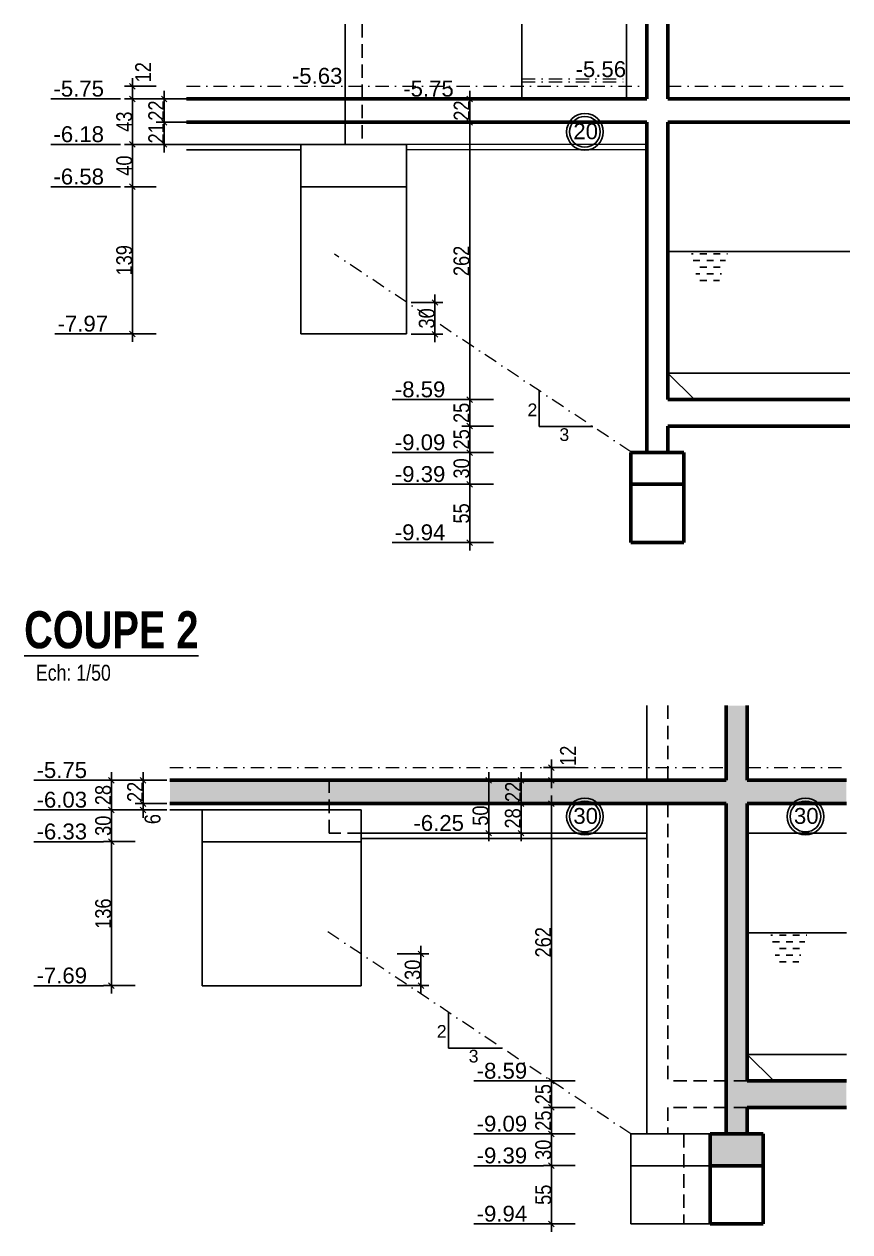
# Model space of a CAD drawing. Header units: centimetres. Extents: x -4990 to 114398, y -61489 to -12305.
# Drawn here: x 44512 to 45293, y -35748 to -34608 of the extents above; entities that cross this region are included whole.
import ezdxf
from ezdxf.enums import TextEntityAlignment as Align

# ---------------------------------------------------------------- set-up
doc = ezdxf.new("R2010")
doc.units = ezdxf.units.CM
doc.header["$LTSCALE"] = 0.5
doc.linetypes.add('CACHEX2', pattern=[19.05, 12.7, -6.35])
doc.linetypes.add('TIRETPTX2', pattern=[50.8, 25.4, -12.7, 0, -12.7])
doc.layers.get('DEFPOINTS').update_dxf_attribs({"linetype": 'CONTINUOUS'})
for name, color, linetype in [('01_cote_gen', 4, 'CONTINUOUS'), ('01_linteaux', 2, 'CONTINUOUS'), ('01_poch_murs', 253, 'CONTINUOUS'), ('01_texte', 230, 'CONTINUOUS'), ('AA_COTES', 2, 'CONTINUOUS')]:
    doc.layers.add(name, color=color, linetype=linetype)
doc.layers.add('01_murs_coup', color=5, linetype='CONTINUOUS', lineweight=60)
doc.layers.add('01_tram_axes', color=2, linetype='TIRETPTX2', lineweight=9)
doc.styles.add('ARIAL', font='arial.ttf')
doc.styles.add('impact', font='impact.ttf')
doc.styles.add('MATTE_TXT', font='arial.ttf')
doc.styles.add('STYLE2', font='ARIALN.TTF')
doc.dimstyles.new('JB50', dxfattribs={"dimscale": 0.1, "dimtxt": 150, "dimasz": 15, "dimexe": 0.1, "dimexo": 0.1, "dimgap": 0.09, "dimtad": 1, "dimdec": 1, "dimdsep": 46, "dimtxsty": 'STYLE2', "dimblk1": 'BOND_G', "dimblk2": 'BOND_D', "dimsah": 1, "dimcen": 1.5, "dimdle": 0.01, "dimse1": 1, "dimse2": 1, "dimclrd": 4, "dimclre": 2, "dimclrt": 6, "dimazin": 2, "dimtfac": 2.333333, "dimtdec": 1, "dimtix": 1, "dimtmove": 2, "dimatfit": 3, "dimldrblk": 'BOND_G', "dimfxl": 1, "dimtolj": 1, "dimtzin": 0, "dimarcsym": 0})

# ---------------------------------------------------------------- blocks, each defined once
blk = doc.blocks.new('BOND_G')
at = {"layer": 'AA_COTES', "color": 0}
for p, q in [((0, -5), (0, 15)), ((5, 0), (-5, 0)), ((1.77, 1.77), (-1.77, -1.77))]:
    blk.add_line(p, q, dxfattribs=at)
blk = doc.blocks.new('BOND_D')
at = {"layer": 'AA_COTES', "color": 0}
for p, q in [((5, 0), (-5, 0)), ((-1.77, -1.77), (1.77, 1.77)), ((0, 5), (0, -15))]:
    blk.add_line(p, q, dxfattribs=at)
blk = doc.blocks.new('*D3839')
at = {"layer": '01_cote_gen', "color": 4, "lineweight": -2, "transparency": 16777216}
blk.add_line((44624.6, -35342.3), (44624.6, -35323.3), dxfattribs=at)
at = {"layer": 'DEFPOINTS', "color": 0}
for p in [(44624.6, -35321.8), (44649.8, -35321.8), (44649.8, -35343.8)]:
    blk.add_point(p, dxfattribs=at)
at = {"layer": '01_cote_gen', "color": 4, "lineweight": -2, "transparency": 16777216, "xscale": 1.5, "yscale": 1.5, "zscale": 1.5}
for name, p, rotation in [('BOND_D', (44624.6, -35321.8), 90), ('BOND_G', (44624.6, -35343.8), 270)]:
    blk.add_blockref(name, p, dxfattribs=dict(at, rotation=rotation))
at = {"layer": '01_cote_gen', "color": 6, "transparency": 16777216, "insert": (44617, -35332.8), "char_height": 15, "attachment_point": 5, "rotation": 90, "style": 'STYLE2'}
blk.add_mtext('\\A1;22', dxfattribs=at)
blk = doc.blocks.new('*D3840')
at = {"layer": '01_cote_gen', "color": 4, "lineweight": -2, "transparency": 16777216}
blk.add_line((44624.6, -35348.3), (44624.6, -35345.3), dxfattribs=at)
at = {"layer": 'DEFPOINTS', "color": 0}
for p in [(44624.6, -35343.8), (44656.3, -35343.8), (44656.3, -35349.8)]:
    blk.add_point(p, dxfattribs=at)
at = {"layer": '01_cote_gen', "color": 4, "lineweight": -2, "transparency": 16777216, "xscale": 1.5, "yscale": 1.5, "zscale": 1.5}
for name, p, rotation in [('BOND_D', (44624.6, -35343.8), 90), ('BOND_G', (44624.6, -35349.8), 270)]:
    blk.add_blockref(name, p, dxfattribs=dict(at, rotation=rotation))
at = {"layer": '01_cote_gen', "color": 6, "transparency": 16777216, "insert": (44633.6, -35358.5), "char_height": 15, "attachment_point": 5, "rotation": 90, "style": 'STYLE2'}
blk.add_mtext('\\A1;6', dxfattribs=at)
blk = doc.blocks.new('*D3841')
at = {"layer": '01_cote_gen', "color": 4, "lineweight": -2, "transparency": 16777216}
blk.add_line((44594.6, -35348.3), (44594.6, -35323.3), dxfattribs=at)
at = {"layer": 'DEFPOINTS', "color": 0}
for p in [(44594.6, -35321.8), (44670, -35321.8), (44665.2, -35349.8)]:
    blk.add_point(p, dxfattribs=at)
at = {"layer": '01_cote_gen', "color": 4, "lineweight": -2, "transparency": 16777216, "xscale": 1.5, "yscale": 1.5, "zscale": 1.5}
for name, p, rotation in [('BOND_D', (44594.6, -35321.8), 90), ('BOND_G', (44594.6, -35349.8), 270)]:
    blk.add_blockref(name, p, dxfattribs=dict(at, rotation=rotation))
at = {"layer": '01_cote_gen', "color": 6, "transparency": 16777216, "insert": (44586.9, -35335.8), "char_height": 15, "attachment_point": 5, "rotation": 90, "style": 'STYLE2'}
blk.add_mtext('\\A1;28', dxfattribs=at)
blk = doc.blocks.new('*D3842')
at = {"layer": '01_cote_gen', "color": 4, "lineweight": -2, "transparency": 16777216}
blk.add_line((44594.6, -35378.3), (44594.6, -35351.3), dxfattribs=at)
at = {"layer": 'DEFPOINTS', "color": 0}
for p in [(44594.6, -35349.8), (44701.7, -35349.8), (44692.7, -35379.8)]:
    blk.add_point(p, dxfattribs=at)
at = {"layer": '01_cote_gen', "color": 4, "lineweight": -2, "transparency": 16777216, "xscale": 1.5, "yscale": 1.5, "zscale": 1.5}
for name, p, rotation in [('BOND_D', (44594.6, -35349.8), 90), ('BOND_G', (44594.6, -35379.8), 270)]:
    blk.add_blockref(name, p, dxfattribs=dict(at, rotation=rotation))
at = {"layer": '01_cote_gen', "color": 6, "transparency": 16777216, "insert": (44586.9, -35364.8), "char_height": 15, "attachment_point": 5, "rotation": 90, "style": 'STYLE2'}
blk.add_mtext('\\A1;30', dxfattribs=at)
blk = doc.blocks.new('*D3843')
at = {"layer": '01_cote_gen', "color": 4, "lineweight": -2, "transparency": 16777216}
blk.add_line((45010.5, -35654.3), (45010.5, -35632.3), dxfattribs=at)
at = {"layer": 'DEFPOINTS', "color": 0}
for p in [(45010.5, -35630.8), (45033, -35630.8), (45033, -35655.8)]:
    blk.add_point(p, dxfattribs=at)
at = {"layer": '01_cote_gen', "color": 4, "lineweight": -2, "transparency": 16777216, "xscale": 1.5, "yscale": 1.5, "zscale": 1.5}
for name, p, rotation in [('BOND_D', (45010.5, -35630.8), 90), ('BOND_G', (45010.5, -35655.8), 270)]:
    blk.add_blockref(name, p, dxfattribs=dict(at, rotation=rotation))
at = {"layer": '01_cote_gen', "color": 6, "transparency": 16777216, "insert": (45002.8, -35643.3), "char_height": 15, "attachment_point": 5, "rotation": 90, "style": 'STYLE2'}
blk.add_mtext('\\A1;25', dxfattribs=at)
blk = doc.blocks.new('*D3844')
at = {"layer": '01_cote_gen', "color": 4, "lineweight": -2, "transparency": 16777216}
blk.add_line((45010.5, -35629.3), (45010.5, -35607.3), dxfattribs=at)
at = {"layer": 'DEFPOINTS', "color": 0}
for p in [(45010.5, -35605.8), (45024.6, -35605.8), (45024.6, -35630.8)]:
    blk.add_point(p, dxfattribs=at)
at = {"layer": '01_cote_gen', "color": 4, "lineweight": -2, "transparency": 16777216, "xscale": 1.5, "yscale": 1.5, "zscale": 1.5}
for name, p, rotation in [('BOND_D', (45010.5, -35605.8), 90), ('BOND_G', (45010.5, -35630.8), 270)]:
    blk.add_blockref(name, p, dxfattribs=dict(at, rotation=rotation))
at = {"layer": '01_cote_gen', "color": 6, "transparency": 16777216, "insert": (45002.8, -35618.3), "char_height": 15, "attachment_point": 5, "rotation": 90, "style": 'STYLE2'}
blk.add_mtext('\\A1;25', dxfattribs=at)
blk = doc.blocks.new('*D3845')
at = {"layer": '01_cote_gen', "color": 4, "lineweight": -2, "transparency": 16777216}
blk.add_line((45010.5, -35604.3), (45010.5, -35345.3), dxfattribs=at)
at = {"layer": 'DEFPOINTS', "color": 0}
for p in [(45010.5, -35343.8), (45138, -35343.8), (45033, -35605.8)]:
    blk.add_point(p, dxfattribs=at)
at = {"layer": '01_cote_gen', "color": 4, "lineweight": -2, "transparency": 16777216, "xscale": 1.5, "yscale": 1.5, "zscale": 1.5}
for name, p, rotation in [('BOND_D', (45010.5, -35343.8), 90), ('BOND_G', (45010.5, -35605.8), 270)]:
    blk.add_blockref(name, p, dxfattribs=dict(at, rotation=rotation))
at = {"layer": '01_cote_gen', "color": 6, "transparency": 16777216, "insert": (45002.8, -35474.8), "char_height": 15, "attachment_point": 5, "rotation": 90, "style": 'STYLE2'}
blk.add_mtext('\\A1;262', dxfattribs=at)
blk = doc.blocks.new('*D3846')
at = {"layer": '01_cote_gen', "color": 4, "lineweight": -2, "transparency": 16777216}
blk.add_line((45010.5, -35320.3), (45010.5, -35311.3), dxfattribs=at)
at = {"layer": 'DEFPOINTS', "color": 0}
for p in [(45010.5, -35309.8), (45036.1, -35309.8), (45033, -35321.8)]:
    blk.add_point(p, dxfattribs=at)
at = {"layer": '01_cote_gen', "color": 4, "lineweight": -2, "transparency": 16777216, "xscale": 1.5, "yscale": 1.5, "zscale": 1.5}
for name, p, rotation in [('BOND_D', (45010.5, -35309.8), 90), ('BOND_G', (45010.5, -35321.8), 270)]:
    blk.add_blockref(name, p, dxfattribs=dict(at, rotation=rotation))
at = {"layer": '01_cote_gen', "color": 6, "transparency": 16777216, "insert": (45026.1, -35298.7), "char_height": 15, "attachment_point": 5, "rotation": 90, "style": 'STYLE2'}
blk.add_mtext('\\A1;12', dxfattribs=at)
blk = doc.blocks.new('*D3847')
at = {"layer": '01_cote_gen', "color": 4, "lineweight": -2, "transparency": 16777216}
blk.add_line((44951.2, -35370.3), (44951.2, -35323.3), dxfattribs=at)
at = {"layer": 'DEFPOINTS', "color": 0}
for p in [(44951.2, -35321.8), (44953.8, -35321.8), (44953.8, -35371.8)]:
    blk.add_point(p, dxfattribs=at)
at = {"layer": '01_cote_gen', "color": 4, "lineweight": -2, "transparency": 16777216, "xscale": 1.5, "yscale": 1.5, "zscale": 1.5}
for name, p, rotation in [('BOND_D', (44951.2, -35321.8), 90), ('BOND_G', (44951.2, -35371.8), 270)]:
    blk.add_blockref(name, p, dxfattribs=dict(at, rotation=rotation))
at = {"layer": '01_cote_gen', "color": 6, "transparency": 16777216, "insert": (44943.5, -35355.2), "char_height": 15, "attachment_point": 5, "rotation": 90, "style": 'STYLE2'}
blk.add_mtext('\\A1;50', dxfattribs=at)
blk = doc.blocks.new('*D3848')
at = {"layer": '01_cote_gen', "color": 4, "lineweight": -2, "transparency": 16777216}
blk.add_line((44981.8, -35370.3), (44981.8, -35345.3), dxfattribs=at)
at = {"layer": 'DEFPOINTS', "color": 0}
for p in [(44981.8, -35343.8), (45003.2, -35343.8), (45003.2, -35371.8)]:
    blk.add_point(p, dxfattribs=at)
at = {"layer": '01_cote_gen', "color": 4, "lineweight": -2, "transparency": 16777216, "xscale": 1.5, "yscale": 1.5, "zscale": 1.5}
for name, p, rotation in [('BOND_D', (44981.8, -35343.8), 90), ('BOND_G', (44981.8, -35371.8), 270)]:
    blk.add_blockref(name, p, dxfattribs=dict(at, rotation=rotation))
at = {"layer": '01_cote_gen', "color": 6, "transparency": 16777216, "insert": (44974.1, -35357.8), "char_height": 15, "attachment_point": 5, "rotation": 90, "style": 'STYLE2'}
blk.add_mtext('\\A1;28', dxfattribs=at)
blk = doc.blocks.new('*D3849')
at = {"layer": '01_cote_gen', "color": 4, "lineweight": -2, "transparency": 16777216}
blk.add_line((44981.8, -35342.3), (44981.8, -35323.3), dxfattribs=at)
at = {"layer": 'DEFPOINTS', "color": 0}
for p in [(44981.8, -35321.8), (44989.3, -35321.8), (44989.3, -35343.8)]:
    blk.add_point(p, dxfattribs=at)
at = {"layer": '01_cote_gen', "color": 4, "lineweight": -2, "transparency": 16777216, "xscale": 1.5, "yscale": 1.5, "zscale": 1.5}
for name, p, rotation in [('BOND_D', (44981.8, -35321.8), 90), ('BOND_G', (44981.8, -35343.8), 270)]:
    blk.add_blockref(name, p, dxfattribs=dict(at, rotation=rotation))
at = {"layer": '01_cote_gen', "color": 6, "transparency": 16777216, "insert": (44974.2, -35332.8), "char_height": 15, "attachment_point": 5, "rotation": 90, "style": 'STYLE2'}
blk.add_mtext('\\A1;22', dxfattribs=at)
blk = doc.blocks.new('*D3850')
at = {"layer": '01_cote_gen', "color": 4, "lineweight": -2, "transparency": 16777216}
blk.add_line((45010.5, -35739.3), (45010.5, -35687.3), dxfattribs=at)
at = {"layer": 'DEFPOINTS', "color": 0}
for p in [(45010.5, -35685.8), (45026.5, -35685.8), (45026.5, -35740.8)]:
    blk.add_point(p, dxfattribs=at)
at = {"layer": '01_cote_gen', "color": 4, "lineweight": -2, "transparency": 16777216, "xscale": 1.5, "yscale": 1.5, "zscale": 1.5}
for name, p, rotation in [('BOND_D', (45010.5, -35685.8), 90), ('BOND_G', (45010.5, -35740.8), 270)]:
    blk.add_blockref(name, p, dxfattribs=dict(at, rotation=rotation))
at = {"layer": '01_cote_gen', "color": 6, "transparency": 16777216, "insert": (45002.9, -35713.3), "char_height": 15, "attachment_point": 5, "rotation": 90, "style": 'STYLE2'}
blk.add_mtext('\\A1;55', dxfattribs=at)
blk = doc.blocks.new('*D3851')
at = {"layer": '01_cote_gen', "color": 4, "lineweight": -2, "transparency": 16777216}
blk.add_line((45010.5, -35684.3), (45010.5, -35657.3), dxfattribs=at)
at = {"layer": 'DEFPOINTS', "color": 0}
for p in [(45010.5, -35655.8), (45033, -35655.8), (45033, -35685.8)]:
    blk.add_point(p, dxfattribs=at)
at = {"layer": '01_cote_gen', "color": 4, "lineweight": -2, "transparency": 16777216, "xscale": 1.5, "yscale": 1.5, "zscale": 1.5}
for name, p, rotation in [('BOND_D', (45010.5, -35655.8), 90), ('BOND_G', (45010.5, -35685.8), 270)]:
    blk.add_blockref(name, p, dxfattribs=dict(at, rotation=rotation))
at = {"layer": '01_cote_gen', "color": 6, "transparency": 16777216, "insert": (45002.8, -35670.8), "char_height": 15, "attachment_point": 5, "rotation": 90, "style": 'STYLE2'}
blk.add_mtext('\\A1;30', dxfattribs=at)
blk = doc.blocks.new('*D3852')
at = {"layer": '01_cote_gen', "color": 4, "lineweight": -2, "transparency": 16777216}
blk.add_line((44933.2, -35010.8), (44933.2, -34988.8), dxfattribs=at)
at = {"layer": 'DEFPOINTS', "color": 0}
for p in [(44933.2, -34987.3), (44955.7, -34987.3), (44962.4, -35012.3)]:
    blk.add_point(p, dxfattribs=at)
at = {"layer": '01_cote_gen', "color": 4, "lineweight": -2, "transparency": 16777216, "xscale": 1.5, "yscale": 1.5, "zscale": 1.5}
for name, p, rotation in [('BOND_D', (44933.2, -34987.3), 90), ('BOND_G', (44933.2, -35012.3), 270)]:
    blk.add_blockref(name, p, dxfattribs=dict(at, rotation=rotation))
at = {"layer": '01_cote_gen', "color": 6, "transparency": 16777216, "insert": (44925.5, -34999.8), "char_height": 15, "attachment_point": 5, "rotation": 90, "style": 'STYLE2'}
blk.add_mtext('\\A1;25', dxfattribs=at)
blk = doc.blocks.new('*D3853')
at = {"layer": '01_cote_gen', "color": 4, "lineweight": -2, "transparency": 16777216}
blk.add_line((44933.2, -34985.8), (44933.2, -34963.8), dxfattribs=at)
at = {"layer": 'DEFPOINTS', "color": 0}
for p in [(44933.2, -34962.3), (44947.3, -34962.3), (44947.3, -34987.3)]:
    blk.add_point(p, dxfattribs=at)
at = {"layer": '01_cote_gen', "color": 4, "lineweight": -2, "transparency": 16777216, "xscale": 1.5, "yscale": 1.5, "zscale": 1.5}
for name, p, rotation in [('BOND_D', (44933.2, -34962.3), 90), ('BOND_G', (44933.2, -34987.3), 270)]:
    blk.add_blockref(name, p, dxfattribs=dict(at, rotation=rotation))
at = {"layer": '01_cote_gen', "color": 6, "transparency": 16777216, "insert": (44925.5, -34974.8), "char_height": 15, "attachment_point": 5, "rotation": 90, "style": 'STYLE2'}
blk.add_mtext('\\A1;25', dxfattribs=at)
blk = doc.blocks.new('*D3854')
at = {"layer": '01_cote_gen', "color": 4, "lineweight": -2, "transparency": 16777216}
blk.add_line((44933.2, -34960.8), (44933.2, -34701.8), dxfattribs=at)
at = {"layer": 'DEFPOINTS', "color": 0}
for p in [(44933.2, -34700.3), (44955.7, -34700.3), (44955.7, -34962.3)]:
    blk.add_point(p, dxfattribs=at)
at = {"layer": '01_cote_gen', "color": 4, "lineweight": -2, "transparency": 16777216, "xscale": 1.5, "yscale": 1.5, "zscale": 1.5}
for name, p, rotation in [('BOND_D', (44933.2, -34700.3), 90), ('BOND_G', (44933.2, -34962.3), 270)]:
    blk.add_blockref(name, p, dxfattribs=dict(at, rotation=rotation))
at = {"layer": '01_cote_gen', "color": 6, "transparency": 16777216, "insert": (44925.5, -34831.3), "char_height": 15, "attachment_point": 5, "rotation": 90, "style": 'STYLE2'}
blk.add_mtext('\\A1;262', dxfattribs=at)
blk = doc.blocks.new('*D3855')
at = {"layer": '01_cote_gen', "color": 4, "lineweight": -2, "transparency": 16777216}
blk.add_line((44933.2, -34698.8), (44933.2, -34679.8), dxfattribs=at)
at = {"layer": 'DEFPOINTS', "color": 0}
for p in [(44933.2, -34678.3), (45085.9, -34678.3), (45010.9, -34700.3)]:
    blk.add_point(p, dxfattribs=at)
at = {"layer": '01_cote_gen', "color": 4, "lineweight": -2, "transparency": 16777216, "xscale": 1.5, "yscale": 1.5, "zscale": 1.5}
for name, p, rotation in [('BOND_D', (44933.2, -34678.3), 90), ('BOND_G', (44933.2, -34700.3), 270)]:
    blk.add_blockref(name, p, dxfattribs=dict(at, rotation=rotation))
at = {"layer": '01_cote_gen', "color": 6, "transparency": 16777216, "insert": (44925.6, -34689.3), "char_height": 15, "attachment_point": 5, "rotation": 90, "style": 'STYLE2'}
blk.add_mtext('\\A1;22', dxfattribs=at)
blk = doc.blocks.new('*D3856')
at = {"layer": '01_cote_gen', "color": 4, "lineweight": -2, "transparency": 16777216}
blk.add_line((44933.2, -35095.8), (44933.2, -35043.8), dxfattribs=at)
at = {"layer": 'DEFPOINTS', "color": 0}
for p in [(44933.2, -35042.3), (44955.7, -35042.3), (44955.7, -35097.3)]:
    blk.add_point(p, dxfattribs=at)
at = {"layer": '01_cote_gen', "color": 4, "lineweight": -2, "transparency": 16777216, "xscale": 1.5, "yscale": 1.5, "zscale": 1.5}
for name, p, rotation in [('BOND_D', (44933.2, -35042.3), 90), ('BOND_G', (44933.2, -35097.3), 270)]:
    blk.add_blockref(name, p, dxfattribs=dict(at, rotation=rotation))
at = {"layer": '01_cote_gen', "color": 6, "transparency": 16777216, "insert": (44925.5, -35069.8), "char_height": 15, "attachment_point": 5, "rotation": 90, "style": 'STYLE2'}
blk.add_mtext('\\A1;55', dxfattribs=at)
blk = doc.blocks.new('*D3857')
at = {"layer": '01_cote_gen', "color": 4, "lineweight": -2, "transparency": 16777216}
blk.add_line((44933.2, -35040.8), (44933.2, -35013.8), dxfattribs=at)
at = {"layer": 'DEFPOINTS', "color": 0}
for p in [(44933.2, -35012.3), (44955.7, -35012.3), (44955.7, -35042.3)]:
    blk.add_point(p, dxfattribs=at)
at = {"layer": '01_cote_gen', "color": 4, "lineweight": -2, "transparency": 16777216, "xscale": 1.5, "yscale": 1.5, "zscale": 1.5}
for name, p, rotation in [('BOND_D', (44933.2, -35012.3), 90), ('BOND_G', (44933.2, -35042.3), 270)]:
    blk.add_blockref(name, p, dxfattribs=dict(at, rotation=rotation))
at = {"layer": '01_cote_gen', "color": 6, "transparency": 16777216, "insert": (44925.5, -35027.3), "char_height": 15, "attachment_point": 5, "rotation": 90, "style": 'STYLE2'}
blk.add_mtext('\\A1;30', dxfattribs=at)
blk = doc.blocks.new('*D3858')
at = {"layer": '01_cote_gen', "color": 4, "lineweight": -2, "transparency": 16777216}
blk.add_line((44900.4, -34872.1), (44900.4, -34899.1), dxfattribs=at)
at = {"layer": 'DEFPOINTS', "color": 0}
for p in [(44873.5, -34870.6), (44873.5, -34900.6), (44900.4, -34900.6)]:
    blk.add_point(p, dxfattribs=at)
at = {"layer": '01_cote_gen', "color": 4, "lineweight": -2, "transparency": 16777216, "xscale": 1.5, "yscale": 1.5, "zscale": 1.5}
for name, p, rotation in [('BOND_G', (44900.4, -34870.6), 90), ('BOND_D', (44900.4, -34900.6), 270)]:
    blk.add_blockref(name, p, dxfattribs=dict(at, rotation=rotation))
at = {"layer": '01_cote_gen', "color": 6, "transparency": 16777216, "insert": (44892.7, -34885.6), "char_height": 15, "attachment_point": 5, "rotation": 90, "style": 'STYLE2'}
blk.add_mtext('\\A1;30', dxfattribs=at)
blk = doc.blocks.new('*D3859')
at = {"layer": '01_cote_gen', "color": 4, "lineweight": -2, "transparency": 16777216}
blk.add_line((44594.6, -35514.3), (44594.6, -35381.3), dxfattribs=at)
at = {"layer": 'DEFPOINTS', "color": 0}
for p in [(44594.6, -35379.8), (44617.1, -35379.8), (44649.8, -35515.8)]:
    blk.add_point(p, dxfattribs=at)
at = {"layer": '01_cote_gen', "color": 4, "lineweight": -2, "transparency": 16777216, "xscale": 1.5, "yscale": 1.5, "zscale": 1.5}
for name, p, rotation in [('BOND_D', (44594.6, -35379.8), 90), ('BOND_G', (44594.6, -35515.8), 270)]:
    blk.add_blockref(name, p, dxfattribs=dict(at, rotation=rotation))
at = {"layer": '01_cote_gen', "color": 6, "transparency": 16777216, "insert": (44586.9, -35447.8), "char_height": 15, "attachment_point": 5, "rotation": 90, "style": 'STYLE2'}
blk.add_mtext('\\A1;136', dxfattribs=at)
blk = doc.blocks.new('*D3860')
at = {"layer": '01_cote_gen', "color": 4, "lineweight": -2, "transparency": 16777216}
blk.add_line((44887.1, -35487.3), (44887.1, -35514.3), dxfattribs=at)
at = {"layer": 'DEFPOINTS', "color": 0}
for p in [(44830.5, -35485.8), (44830.5, -35515.8), (44887.1, -35515.8)]:
    blk.add_point(p, dxfattribs=at)
at = {"layer": '01_cote_gen', "color": 4, "lineweight": -2, "transparency": 16777216, "xscale": 1.5, "yscale": 1.5, "zscale": 1.5}
for name, p, rotation in [('BOND_G', (44887.1, -35485.8), 90), ('BOND_D', (44887.1, -35515.8), 270)]:
    blk.add_blockref(name, p, dxfattribs=dict(at, rotation=rotation))
at = {"layer": '01_cote_gen', "color": 6, "transparency": 16777216, "insert": (44879.4, -35500.8), "char_height": 15, "attachment_point": 5, "rotation": 90, "style": 'STYLE2'}
blk.add_mtext('\\A1;30', dxfattribs=at)
blk = doc.blocks.new('*D3863')
at = {"layer": '01_cote_gen', "color": 4, "lineweight": -2, "transparency": 16777216}
blk.add_line((44644.5, -34719.8), (44644.5, -34701.8), dxfattribs=at)
at = {"layer": 'DEFPOINTS', "color": 0}
for p in [(44644.5, -34700.3), (44695.4, -34700.3), (44695.4, -34721.3)]:
    blk.add_point(p, dxfattribs=at)
at = {"layer": '01_cote_gen', "color": 4, "lineweight": -2, "transparency": 16777216, "xscale": 1.5, "yscale": 1.5, "zscale": 1.5}
for name, p, rotation in [('BOND_D', (44644.5, -34700.3), 90), ('BOND_G', (44644.5, -34721.3), 270)]:
    blk.add_blockref(name, p, dxfattribs=dict(at, rotation=rotation))
at = {"layer": '01_cote_gen', "color": 6, "transparency": 16777216, "insert": (44637, -34710.8), "char_height": 15, "attachment_point": 5, "rotation": 90, "style": 'STYLE2'}
blk.add_mtext('\\A1;21', dxfattribs=at)
blk = doc.blocks.new('*D3864')
at = {"layer": '01_cote_gen', "color": 4, "lineweight": -2, "transparency": 16777216}
blk.add_line((44644.5, -34698.8), (44644.5, -34679.8), dxfattribs=at)
at = {"layer": 'DEFPOINTS', "color": 0}
for p in [(44644.5, -34678.3), (44679.5, -34678.3), (44679.5, -34700.3)]:
    blk.add_point(p, dxfattribs=at)
at = {"layer": '01_cote_gen', "color": 4, "lineweight": -2, "transparency": 16777216, "xscale": 1.5, "yscale": 1.5, "zscale": 1.5}
for name, p, rotation in [('BOND_D', (44644.5, -34678.3), 90), ('BOND_G', (44644.5, -34700.3), 270)]:
    blk.add_blockref(name, p, dxfattribs=dict(at, rotation=rotation))
at = {"layer": '01_cote_gen', "color": 6, "transparency": 16777216, "insert": (44637, -34689.3), "char_height": 15, "attachment_point": 5, "rotation": 90, "style": 'STYLE2'}
blk.add_mtext('\\A1;22', dxfattribs=at)
blk = doc.blocks.new('*D3865')
at = {"layer": '01_cote_gen', "color": 4, "lineweight": -2, "transparency": 16777216}
blk.add_line((44614.4, -34719.8), (44614.4, -34679.8), dxfattribs=at)
at = {"layer": 'DEFPOINTS', "color": 0}
for p in [(44614.4, -34678.3), (44691.3, -34678.3), (44691.3, -34721.3)]:
    blk.add_point(p, dxfattribs=at)
at = {"layer": '01_cote_gen', "color": 4, "lineweight": -2, "transparency": 16777216, "xscale": 1.5, "yscale": 1.5, "zscale": 1.5}
for name, p, rotation in [('BOND_D', (44614.4, -34678.3), 90), ('BOND_G', (44614.4, -34721.3), 270)]:
    blk.add_blockref(name, p, dxfattribs=dict(at, rotation=rotation))
at = {"layer": '01_cote_gen', "color": 6, "transparency": 16777216, "insert": (44606.8, -34699.8), "char_height": 15, "attachment_point": 5, "rotation": 90, "style": 'STYLE2'}
blk.add_mtext('\\A1;43', dxfattribs=at)
blk = doc.blocks.new('*D3866')
at = {"layer": '01_cote_gen', "color": 4, "lineweight": -2, "transparency": 16777216}
blk.add_line((44614.4, -34759.8), (44614.4, -34722.8), dxfattribs=at)
at = {"layer": 'DEFPOINTS', "color": 0}
for p in [(44614.4, -34721.3), (44773.5, -34721.3), (44773.5, -34761.3)]:
    blk.add_point(p, dxfattribs=at)
at = {"layer": '01_cote_gen', "color": 4, "lineweight": -2, "transparency": 16777216, "xscale": 1.5, "yscale": 1.5, "zscale": 1.5}
for name, p, rotation in [('BOND_D', (44614.4, -34721.3), 90), ('BOND_G', (44614.4, -34761.3), 270)]:
    blk.add_blockref(name, p, dxfattribs=dict(at, rotation=rotation))
at = {"layer": '01_cote_gen', "color": 6, "transparency": 16777216, "insert": (44606.8, -34741.3), "char_height": 15, "attachment_point": 5, "rotation": 90, "style": 'STYLE2'}
blk.add_mtext('\\A1;40', dxfattribs=at)
blk = doc.blocks.new('*D3867')
at = {"layer": '01_cote_gen', "color": 4, "lineweight": -2, "transparency": 16777216}
blk.add_line((44614.4, -34898.7), (44614.4, -34762.8), dxfattribs=at)
at = {"layer": 'DEFPOINTS', "color": 0}
for p in [(44614.4, -34761.3), (44773.5, -34761.3), (44773.5, -34900.2)]:
    blk.add_point(p, dxfattribs=at)
at = {"layer": '01_cote_gen', "color": 4, "lineweight": -2, "transparency": 16777216, "xscale": 1.5, "yscale": 1.5, "zscale": 1.5}
for name, p, rotation in [('BOND_D', (44614.4, -34761.3), 90), ('BOND_G', (44614.4, -34900.2), 270)]:
    blk.add_blockref(name, p, dxfattribs=dict(at, rotation=rotation))
at = {"layer": '01_cote_gen', "color": 6, "transparency": 16777216, "insert": (44606.8, -34830.7), "char_height": 15, "attachment_point": 5, "rotation": 90, "style": 'STYLE2'}
blk.add_mtext('\\A1;139', dxfattribs=at)
blk = doc.blocks.new('*D3868')
at = {"layer": '01_cote_gen', "color": 4, "lineweight": -2, "transparency": 16777216}
blk.add_line((44614.4, -34676.8), (44614.4, -34667.8), dxfattribs=at)
at = {"layer": 'DEFPOINTS', "color": 0}
for p in [(44614.4, -34666.3), (44668.1, -34666.3), (44656.9, -34678.3)]:
    blk.add_point(p, dxfattribs=at)
at = {"layer": '01_cote_gen', "color": 4, "lineweight": -2, "transparency": 16777216, "xscale": 1.5, "yscale": 1.5, "zscale": 1.5}
for name, p, rotation in [('BOND_D', (44614.4, -34666.3), 90), ('BOND_G', (44614.4, -34678.3), 270)]:
    blk.add_blockref(name, p, dxfattribs=dict(at, rotation=rotation))
at = {"layer": '01_cote_gen', "color": 6, "transparency": 16777216, "insert": (44624.6, -34653.1), "char_height": 15, "attachment_point": 5, "rotation": 90, "style": 'STYLE2'}
blk.add_mtext('\\A1;12', dxfattribs=at)

msp = doc.modelspace()

# ---------------------------------------------------------------- hatches: boundary and pattern name
at = {"layer": '01_linteaux'}
h = msp.add_hatch(dxfattribs=at)
h.set_pattern_fill('DASH', color=256, scale=2)
h.set_pattern_definition([(0, (6701.584, -17558.825), (6.35, 6.35), [6.35, -6.35])])
h.paths.add_polyline_path([(45177.5, -34822.269), (45142.412, -34822.269), (45148.26, -34850.411), (45169.103, -34850.411)])
h = msp.add_hatch(dxfattribs=at)
h.set_pattern_fill('DASH', color=256, scale=2)
h.set_pattern_definition([(0, (6776.6173, -18202.379), (6.35, 6.35), [6.35, -6.35])])
h.paths.add_polyline_path([(45252.534, -35465.823), (45217.446, -35465.823), (45223.294, -35493.965), (45244.137, -35493.965)])
at = {"layer": '01_poch_murs', "ltscale": 2}
h = msp.add_hatch(color=256, dxfattribs=at)
h.dxf.hatch_style = 1
h.paths.add_polyline_path([(45210.556, -35655.823), (45160.556, -35655.823), (45160.556, -35685.823), (45210.556, -35685.823)])
h.paths.add_polyline_path([(45289.201, -35630.823), (45289.201, -35321.823), (45195.556, -35321.823), (45195.556, -35251.246), (45175.556, -35251.246), (45175.556, -35321.823), (44649.843, -35321.823), (44649.843, -35343.823), (45175.556, -35343.823), (45175.556, -35655.823), (45195.556, -35655.823), (45195.556, -35630.823)])
h.paths.add_polyline_path([(45289.201, -35605.823), (45289.201, -35343.823), (45195.556, -35343.823), (45195.556, -35605.823)])

# ---------------------------------------------------------------- linework, layer by layer
at = {"layer": '01_linteaux'}
for p, q in [((44815.523, -34607.692), (44815.523, -34721.269)), ((44982.523, -34607.692), (44982.523, -34678.269)), ((45081.523, -34607.692), (45081.523, -34678.269)), ((44773.523, -34721.269), (44665.696, -34721.269)), ((44773.523, -34726.269), (44665.696, -34726.269)), ((44773.523, -34721.269), (44873.523, -34721.269)), ((44773.523, -34721.269), (44773.523, -34900.227)), ((44873.523, -34721.269), (45100.523, -34721.19)), ((44873.523, -34721.269), (44873.523, -34900.227)), ((44873.525, -34726.269), (45100.525, -34726.19)), ((44773.523, -34761.269), (44873.523, -34761.269)), ((45120.523, -34822.269), (45292.505, -34822.269)), ((45169.103, -34850.411), (45169.103, -34850.411)), ((44773.523, -34900.227), (44873.523, -34900.227)), ((45120.523, -34937.269), (45145.523, -34962.269)), ((45292.505, -34937.269), (45120.523, -34937.269)), ((45100.523, -35251.246), (45100.523, -35321.823)), ((45100.523, -35343.823), (45100.523, -35655.823)), ((44649.843, -35349.823), (44680.523, -35349.823)), ((44680.523, -35349.823), (44680.523, -35515.823)), ((44680.523, -35349.823), (44830.523, -35349.823)), ((44830.523, -35349.823), (44830.523, -35379.823)), ((44680.523, -35379.823), (44830.523, -35379.823)), ((44830.523, -35371.823), (45100.523, -35371.823)), ((44830.523, -35376.823), (45100.523, -35376.823)), ((44830.523, -35379.823), (44830.523, -35515.823)), ((45195.556, -35371.823), (45289.201, -35371.823)), ((45195.556, -35465.823), (45289.201, -35465.823)), ((45244.137, -35493.965), (45244.137, -35493.965)), ((44680.523, -35515.823), (44830.523, -35515.823)), ((45195.556, -35580.823), (45220.556, -35605.823)), ((45289.201, -35580.823), (45195.556, -35580.823)), ((45085.523, -35655.823), (45085.523, -35740.823)), ((45085.523, -35655.823), (45160.556, -35655.823)), ((45160.556, -35685.823), (45085.523, -35685.823)), ((45085.523, -35740.823), (45160.556, -35740.823))]:
    msp.add_line(p, q, dxfattribs=at)
at = {"layer": '01_linteaux', "linetype": 'CACHEX2', "ltscale": 2}
for p, q in [((44831.523, -34607.692), (44831.523, -34721.269)), ((45120.523, -35251.246), (45120.523, -35321.823)), ((44800.523, -35371.823), (44800.523, -35321.823)), ((45120.523, -35343.823), (45120.523, -35605.823)), ((44830.523, -35371.823), (44800.523, -35371.823)), ((45195.556, -35605.823), (45120.523, -35605.823)), ((45120.523, -35630.823), (45120.523, -35655.823)), ((45195.556, -35630.823), (45120.523, -35630.823)), ((45135.523, -35655.823), (45135.523, -35740.823))]:
    msp.add_line(p, q, dxfattribs=at)
at = {"layer": '01_murs_coup'}
for p, q in [((45100.523, -34607.692), (45100.523, -34678.269)), ((45120.523, -34678.269), (45120.523, -34607.692)), ((44665.696, -34678.269), (45100.523, -34678.269)), ((45120.523, -34678.269), (45292.505, -34678.269)), ((44665.696, -34700.269), (45100.523, -34700.269)), ((45100.523, -34700.269), (45100.523, -35012.269)), ((45120.523, -34700.269), (45292.505, -34700.269)), ((45120.523, -34700.269), (45120.523, -34962.269)), ((45120.523, -34962.269), (45292.505, -34962.269)), ((45120.523, -34987.269), (45292.505, -34987.269)), ((45120.523, -34987.269), (45120.523, -35012.269)), ((45085.523, -35012.269), (45135.523, -35012.269)), ((45085.523, -35012.269), (45085.523, -35097.269)), ((45135.523, -35012.269), (45135.523, -35097.269)), ((45085.523, -35042.269), (45135.523, -35042.269)), ((45085.523, -35097.269), (45135.523, -35097.269)), ((45175.556, -35251.246), (45175.556, -35321.823)), ((45195.556, -35251.246), (45195.556, -35321.823)), ((44649.843, -35321.823), (45175.556, -35321.823)), ((45195.556, -35321.823), (45289.201, -35321.823)), ((44649.843, -35343.823), (45175.556, -35343.823)), ((45175.556, -35343.823), (45175.556, -35655.823)), ((45195.556, -35343.823), (45289.201, -35343.823)), ((45195.556, -35343.823), (45195.556, -35605.823)), ((45195.556, -35605.823), (45289.201, -35605.823)), ((45195.556, -35630.823), (45289.201, -35630.823)), ((45195.556, -35630.823), (45195.556, -35655.823)), ((45160.556, -35655.823), (45210.556, -35655.823)), ((45160.556, -35655.823), (45160.556, -35740.823)), ((45210.556, -35655.823), (45210.556, -35740.823)), ((45160.556, -35685.823), (45210.556, -35685.823)), ((45160.556, -35740.823), (45210.556, -35740.823))]:
    msp.add_line(p, q, dxfattribs=at)
at = {"layer": '01_texte'}
for p, q in [((44537.308, -34678.269), (44603.078, -34678.269)), ((44537.308, -34721.269), (44603.078, -34721.269)), ((44537.308, -34761.269), (44603.078, -34761.269)), ((44541.178, -34900.227), (44606.949, -34900.227)), ((44998.907, -34953.883), (44998.907, -34987.722)), ((44859.916, -34962.269), (44925.686, -34962.269)), ((44998.907, -34987.722), (45049.665, -34987.722)), ((44859.916, -35012.269), (44925.686, -35012.269)), ((44859.916, -35042.269), (44925.686, -35042.269)), ((44859.916, -35097.269), (44925.686, -35097.269)), ((44521.308, -35321.823), (44587.078, -35321.823)), ((44521.308, -35349.823), (44587.078, -35349.823)), ((44521.308, -35379.823), (44587.078, -35379.823)), ((44521.308, -35515.823), (44587.078, -35515.823)), ((44913.163, -35540.916), (44913.163, -35574.755)), ((44913.163, -35574.755), (44963.921, -35574.755)), ((44937.237, -35605.823), (45003.007, -35605.823)), ((44937.237, -35655.823), (45003.007, -35655.823)), ((44937.237, -35685.823), (45003.007, -35685.823)), ((44937.237, -35740.823), (45003.007, -35740.823))]:
    msp.add_line(p, q, dxfattribs=at)
for centre, radius in [((45042.079, -34709.379), 17.309), ((45042.079, -34709.379), 14.533), ((45042.079, -35356.033), 17.309), ((45042.079, -35356.033), 14.533), ((45250.577, -35356.033), 17.309), ((45250.577, -35356.033), 14.533)]:
    msp.add_circle(centre, radius, dxfattribs=at)
at = {"layer": '01_tram_axes'}
for p, q in [((44982.523, -34659.269), (45081.523, -34659.269)), ((44982.523, -34662.269), (45081.523, -34662.269)), ((44665.696, -34666.269), (45100.523, -34666.269)), ((45120.523, -34666.269), (45292.505, -34666.269)), ((45085.523, -35011.627), (44805.336, -34824.836)), ((44649.843, -35309.823), (45175.556, -35309.823)), ((45195.556, -35309.823), (45289.201, -35309.823)), ((45085.523, -35655.823), (44797.772, -35463.989))]:
    msp.add_line(p, q, dxfattribs=at)

# ---------------------------------------------------------------- texts
at = {"layer": '01_texte', "style": 'ARIAL'}
for s, height, p in [('-5.63', 15, (44765.186, -34663.971)), ('-5.56', 15, (45033.273, -34657.688)), ('-5.75', 15, (44539.851, -34676.109)), ('-5.75', 15, (44870.4, -34676.109)), ('-6.18', 15, (44539.851, -34719.109)), ('20', 15, (45031.162, -34716.337)), ('-6.58', 15, (44539.851, -34759.109)), ('-7.97', 15, (44543.722, -34898.067)), ('-8.59', 15, (44862.459, -34960.109)), ('2', 12, (44987.843, -34977.98)), ('3', 12, (45017.99, -35001.325)), ('-9.09', 15, (44862.459, -35010.109)), ('-9.39', 15, (44862.459, -35040.109)), ('-9.94', 15, (44862.459, -35095.109)), ('-5.75', 15, (44523.851, -35319.663)), ('-6.03', 15, (44523.851, -35347.663)), ('30', 15, (45031.162, -35362.991)), ('30', 15, (45239.66, -35362.991)), ('-6.25', 15, (44880.062, -35369.663)), ('-6.33', 15, (44523.851, -35377.663)), ('-7.69', 15, (44523.851, -35513.664)), ('2', 12, (44902.098, -35565.013)), ('3', 12, (44932.246, -35588.358)), ('-8.59', 15, (44939.78, -35603.663)), ('-9.09', 15, (44939.78, -35653.663)), ('-9.39', 15, (44939.78, -35683.663)), ('-9.94', 15, (44939.78, -35738.663))]:
    msp.add_text(s, height=height, dxfattribs=at).set_placement(p)
at = {"layer": '01_texte', "style": 'impact'}
msp.add_text('%%UCOUPE 2', height=35, dxfattribs=at).set_placement((44594.547, -35207.67), align=Align.BOTTOM_CENTER)
at = {"layer": '01_texte', "style": 'MATTE_TXT', "width": 0.8}
msp.add_text('Ech: 1/50', height=15, dxfattribs=at).set_placement((44558.669, -35232.23), align=Align.BOTTOM_CENTER)

# ---------------------------------------------------------------- dimensions: what is measured, and where the dimension line sits
at = {"layer": '01_cote_gen'}
for base, p1, p2, picture, middle in [((44614.449, -34666.269), (44656.915, -34678.269), (44668.115, -34666.269), '*D3868', (44624.562, -34653.109)), ((45010.507, -35309.823), (45033.007, -35321.823), (45036.093, -35309.823), '*D3846', (45026.058, -35298.68)), ((44951.213, -35321.823), (44953.813, -35371.823), (44953.813, -35321.823), '*D3847', (44943.546, -35355.174)), ((44624.565, -35343.823), (44656.266, -35349.823), (44656.266, -35343.823), '*D3840', (44633.617, -35358.536))]:
    dim = msp.add_linear_dim(base=base, p1=p1, p2=p2, angle=90, dimstyle='JB50', dxfattribs=at)
    dim.commit()
    dim.dimension.update_dxf_attribs({"geometry": picture, "text_midpoint": middle, "dimtype": 160})
for base, p1, p2, picture, middle in [((44614.449, -34678.269), (44691.303, -34721.269), (44691.303, -34678.269), '*D3865', (44606.781, -34699.769)), ((44644.54, -34678.269), (44679.511, -34700.269), (44679.511, -34678.269), '*D3864', (44637, -34689.269)), ((44933.186, -34678.269), (45010.881, -34700.269), (45085.914, -34678.269), '*D3855', (44925.646, -34689.269)), ((44644.54, -34700.269), (44695.369, -34721.269), (44695.369, -34700.269), '*D3863', (44637, -34710.769)), ((44933.186, -34700.269), (44955.686, -34962.269), (44955.686, -34700.269), '*D3854', (44925.519, -34831.269)), ((44614.449, -34721.269), (44773.523, -34761.269), (44773.523, -34721.269), '*D3866', (44606.781, -34741.269)), ((44614.449, -34761.269), (44773.523, -34900.227), (44773.523, -34761.269), '*D3867', (44606.781, -34830.748)), ((44900.37, -34900.627), (44873.523, -34870.627), (44873.523, -34900.627), '*D3858', (44892.702, -34885.627)), ((44933.186, -34962.269), (44947.321, -34987.269), (44947.321, -34962.269), '*D3853', (44925.519, -34974.769)), ((44933.186, -34987.269), (44962.401, -35012.269), (44955.686, -34987.269), '*D3852', (44925.519, -34999.769)), ((44933.186, -35012.269), (44955.686, -35042.269), (44955.686, -35012.269), '*D3857', (44925.519, -35027.269)), ((44933.186, -35042.269), (44955.686, -35097.269), (44955.686, -35042.269), '*D3856', (44925.549, -35069.769)), ((44594.578, -35321.823), (44665.183, -35349.823), (44669.974, -35321.823), '*D3841', (44586.91, -35335.823)), ((44624.565, -35321.823), (44649.843, -35343.823), (44649.843, -35321.823), '*D3839', (44617.025, -35332.823)), ((44981.757, -35321.823), (44989.257, -35343.823), (44989.257, -35321.823), '*D3849', (44974.217, -35332.823)), ((44981.757, -35343.823), (45003.203, -35371.823), (45003.203, -35343.823), '*D3848', (44974.089, -35357.823)), ((45010.507, -35343.823), (45033.007, -35605.823), (45138.047, -35343.823), '*D3845', (45002.84, -35474.823)), ((44594.578, -35349.823), (44692.679, -35379.823), (44701.675, -35349.823), '*D3842', (44586.91, -35364.823)), ((44594.578, -35379.823), (44649.843, -35515.823), (44617.078, -35379.823), '*D3859', (44586.91, -35447.823)), ((44887.071, -35515.823), (44830.523, -35485.823), (44830.523, -35515.823), '*D3860', (44879.403, -35500.823)), ((45010.507, -35605.823), (45024.642, -35630.823), (45024.642, -35605.823), '*D3844', (45002.84, -35618.323)), ((45010.507, -35630.823), (45033.007, -35655.823), (45033.007, -35630.823), '*D3843', (45002.84, -35643.323)), ((45010.507, -35655.823), (45033.007, -35685.823), (45033.007, -35655.823), '*D3851', (45002.84, -35670.823)), ((45010.507, -35685.823), (45026.49, -35740.823), (45026.49, -35685.823), '*D3850', (45002.87, -35713.323))]:
    dim = msp.add_linear_dim(base=base, p1=p1, p2=p2, angle=90, dimstyle='JB50', dxfattribs=at)
    dim.commit()
    dim.dimension.update_dxf_attribs({"geometry": picture, "text_midpoint": middle})

doc.saveas('drawing.dxf')
